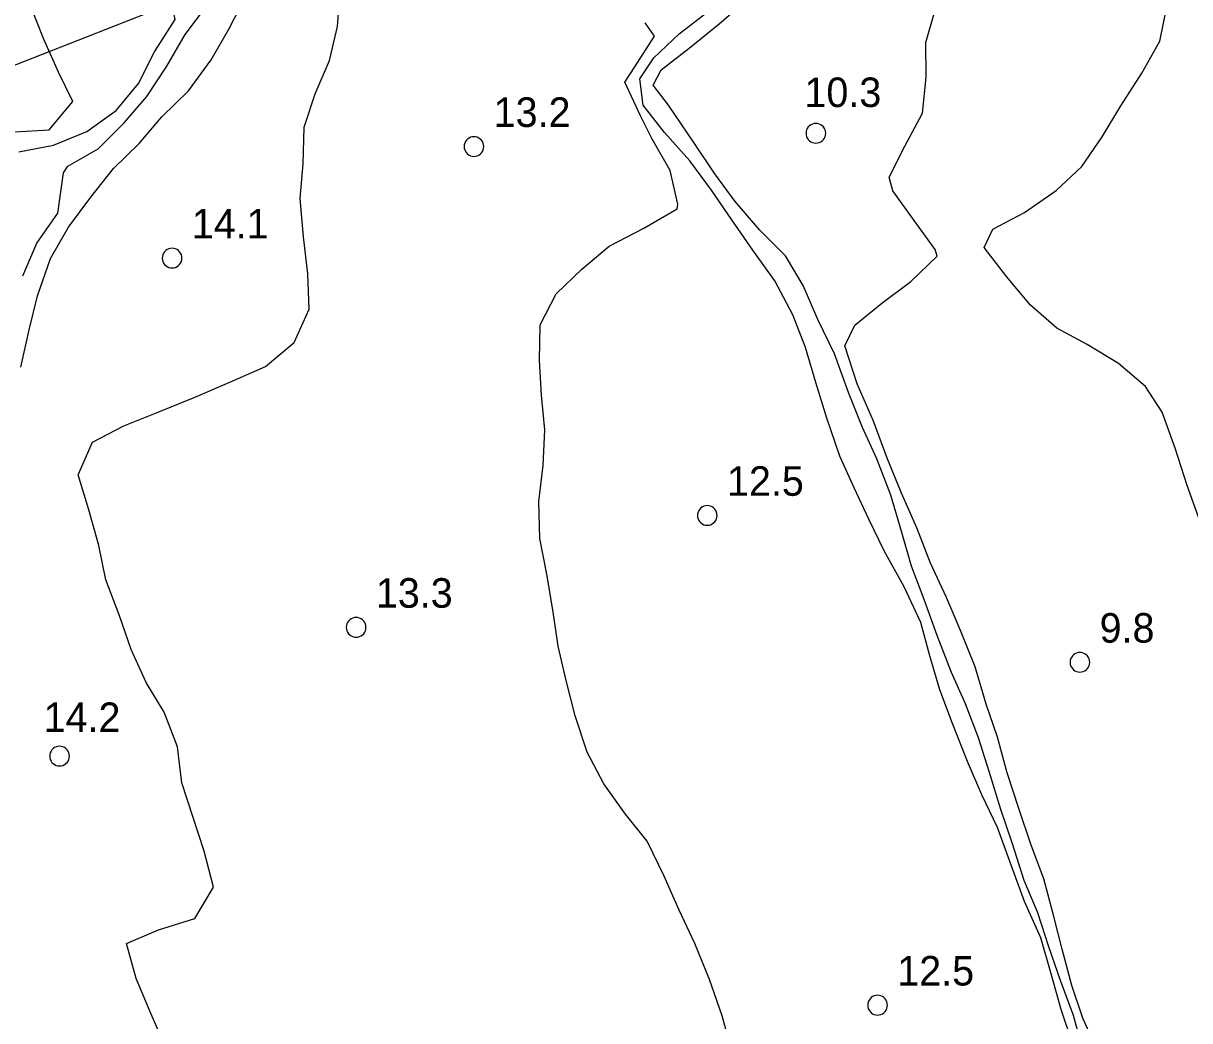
# Model space of a CAD drawing. Extents: x 699583 to 742872, y 945858 to 952018.
# Drawn here: x 714926.7 to 715045.2, y 947114 to 947215.3 of the extents above; entities that cross this region are included whole.
import ezdxf

# ---------------------------------------------------------------- set-up
doc = ezdxf.new("R2010")
doc.units = 0
for name, color, linetype in [('Default', 7, 'Continuous'), ('Level 16', 7, 'Continuous'), ('Level 17', 7, 'Continuous'), ('Level 18', 7, 'Continuous')]:
    doc.layers.add(name, color=color, linetype=linetype)

msp = doc.modelspace()

# ---------------------------------------------------------------- linework, layer by layer
at = {"layer": 'Default'}
msp.add_lwpolyline([(710895.63, 947364), (711488.48, 945857.95), (715516.908684, 947443.723344), (714924.058684, 948949.773344)], close=True, dxfattribs=at)
at = {"layer": 'Level 16'}
for points in [[(714929.473, 947191.407), (714931.283, 947194.597), (714933.573, 947197.647), (714935.863, 947200.527), (714938.473, 947203.087), (714940.783, 947205.787), (714943.473, 947208.437), (714945.803, 947211.577), (714947.583, 947214.697), (714949.263, 947218.027)], [(715013.943, 947186.877), (715016.893, 947189.077), (715019.563, 947191.627), (715019.353, 947192.317), (715017.233, 947195.267), (715015.043, 947198.267), (715014.683, 947199.657), (715016.263, 947202.817), (715018.073, 947206.157), (715018.443, 947209.807), (715018.413, 947213.337), (715019.393, 947216.777)], [(714926.453, 947180.377), (714927.293, 947184.147), (714928.143, 947187.597), (714929.473, 947191.407)], [(715035.963, 947110.717), (715034.373, 947114.217), (715033.233, 947117.547), (715032.253, 947121.237), (715031.393, 947124.697), (715030.413, 947128.387), (715029.103, 947131.797), (715027.863, 947135.517), (715026.683, 947139.167), (715025.693, 947142.767), (715024.543, 947146.137), (715023.413, 947149.917), (715021.943, 947153.627), (715020.503, 947156.947), (715018.893, 947160.457), (715017.483, 947164.037), (715015.933, 947167.547), (715014.463, 947171.107), (715013.093, 947174.887), (715011.413, 947178.667), (715010.183, 947182.527), (715011.193, 947184.637), (715013.943, 947186.877)]]:
    msp.add_lwpolyline(points, dxfattribs=at)
at = {"layer": 'Level 17'}
for points in [[(714926.253, 947202.237), (714929.783, 947202.907), (714933.153, 947204.287), (714936.143, 947206.437), (714938.393, 947209.187), (714940.043, 947212.407), (714942.143, 947215.687), (714941.733, 947217.787), (714939.223, 947220.587), (714939.653, 947222.087), (714942.263, 947224.517), (714944.773, 947227.137), (714947.293, 947229.737), (714949.773, 947232.657), (714951.393, 947235.987), (714953.793, 947238.817), (714957.093, 947240.267)], [(715046.263, 947164.747), (715044.973, 947168.337), (715043.743, 947172.137), (715042.413, 947175.787), (715040.743, 947178.387), (715037.973, 947180.727), (715034.803, 947182.667), (715031.703, 947184.327), (715029.053, 947186.647), (715026.593, 947189.587), (715024.323, 947192.527), (715025.223, 947194.367), (715028.423, 947196.057), (715031.633, 947198.307), (715034.263, 947200.747), (715036.313, 947203.767), (715038.223, 947206.917), (715040.343, 947210.217), (715042.183, 947213.477), (715042.913, 947217.137), (715043.463, 947220.737), (715044.903, 947223.987), (715046.833, 947227.297)], [(714926.663, 947189.647), (714928.063, 947192.947), (714930.193, 947195.997), (714930.773, 947200.087), (714931.213, 947200.777), (714934.293, 947202.527), (714936.963, 947205.187), (714939.243, 947207.867), (714941.283, 947210.927), (714943.163, 947214.167), (714945.333, 947217.077), (714943.863, 947220.187), (714944.413, 947221.067)], [(714955.223, 947204.737), (714956.353, 947208.137), (714957.823, 947211.527), (714958.623, 947214.977), (714958.883, 947218.607)], [(714925.833, 947204.257), (714929.333, 947204.457), (714931.743, 947207.347), (714930.273, 947210.327), (714928.763, 947213.747), (714927.463, 947217.007)], [(714997.413, 947215.237), (715000.153, 947217.617)], [(715000.823, 947192.247), (714998.683, 947195.327), (714996.623, 947198.347), (714994.423, 947201.307), (714991.843, 947204.187), (714989.693, 947206.977), (714989.343, 947209.647), (714990.763, 947211.787), (714993.353, 947214.217), (714996.143, 947216.387)], [(714979.223, 947184.667), (714980.853, 947187.827), (714983.463, 947190.317), (714986.243, 947192.647), (714989.753, 947194.477), (714993.153, 947196.447), (714993.223, 947196.917), (714992.413, 947200.327), (714990.563, 947203.587), (714989.403, 947205.897), (714987.833, 947209.317), (714988.843, 947210.857), (714990.823, 947213.997), (714989.903, 947215.357)], [(715034.383, 947110.897), (715033.423, 947114.497), (715032.093, 947118.047), (715030.893, 947121.477), (715029.793, 947124.927), (715028.413, 947128.227), (715027.163, 947132.037), (715026.033, 947135.417), (715024.833, 947139.277), (715023.763, 947142.707), (715022.423, 947146.147), (715021.003, 947149.357), (715019.563, 947153.097), (715018.253, 947156.747), (715016.963, 947160.157), (715015.983, 947163.557), (715014.863, 947167.347), (715013.433, 947171.037), (715011.963, 947174.237), (715010.563, 947177.797), (715009.133, 947181.727), (715007.443, 947185.207), (715005.933, 947188.647), (715004.153, 947191.667), (715001.553, 947194.267), (714999.033, 947197.187), (714996.963, 947199.987), (714994.843, 947203.177), (714992.273, 947206.967), (714990.703, 947208.997), (714991.503, 947210.557), (714994.343, 947212.767), (714997.413, 947215.237)], [(714941.223, 947111.157), (714939.683, 947114.637), (714938.163, 947118.247), (714937.193, 947121.817), (714940.433, 947123.207), (714944.133, 947124.347), (714946.013, 947127.537), (714945.073, 947131.207), (714943.943, 947134.717), (714942.793, 947138.147), (714942.353, 947141.787), (714941.023, 947145.327), (714939.193, 947148.337), (714937.663, 947151.687), (714936.433, 947155.187), (714935.093, 947158.757), (714934.373, 947162.237), (714933.343, 947165.867), (714932.273, 947169.417), (714933.723, 947172.757), (714936.923, 947174.407), (714940.463, 947175.837), (714944.063, 947177.267), (714947.693, 947178.847), (714951.293, 947180.417), (714954.233, 947182.877), (714955.733, 947186.267), (714955.613, 947189.847), (714955.173, 947193.607), (714954.833, 947197.487), (714955.133, 947201.017), (714955.223, 947204.737)], [(715033.413, 947111.387), (715032.153, 947115.107), (715031.133, 947118.717), (715030.103, 947122.397), (715028.443, 947126.077), (715027.033, 947129.877), (715025.673, 947133.587), (715024.093, 947136.927), (715022.643, 947140.307), (715021.103, 947144.147), (715019.813, 947147.597), (715018.813, 947151.047), (715017.903, 947154.437), (715016.203, 947158.057), (715014.213, 947161.627), (715012.623, 947164.917), (715011.123, 947168.117), (715009.673, 947171.307), (715008.363, 947175.187), (715007.223, 947178.797), (715006.173, 947182.347), (715004.883, 947185.687), (715003.053, 947189.127), (715000.823, 947192.247)], [(714998.663, 947111.027), (714997.703, 947114.477), (714996.413, 947118.157), (714994.923, 947121.817), (714993.333, 947125.197), (714991.833, 947128.667), (714990.103, 947132.217), (714987.893, 947134.947), (714985.673, 947138.047), (714983.993, 947141.267), (714982.763, 947144.957), (714981.853, 947148.527), (714981.053, 947152.027), (714980.503, 947155.727), (714979.913, 947159.347), (714979.183, 947162.967), (714979.093, 947166.727), (714979.533, 947170.357), (714979.693, 947173.997), (714979.343, 947177.507), (714979.143, 947181.067), (714979.223, 947184.667)]]:
    msp.add_lwpolyline(points, dxfattribs=at)
at = {"layer": 'Level 18'}
for points in [[(715007.230892, 947205.120346), (715007.057292, 947205.105146), (715006.888892, 947205.059946), (715006.730892, 947204.986346), (715006.588092, 947204.886346), (715006.464892, 947204.763146), (715006.364892, 947204.620346), (715006.291292, 947204.462346), (715006.246092, 947204.293946), (715006.230892, 947204.120346), (715006.246092, 947203.946746), (715006.291292, 947203.778346), (715006.364892, 947203.620346), (715006.464892, 947203.477546), (715006.588092, 947203.354346), (715006.730892, 947203.254346), (715006.888892, 947203.180746), (715007.057292, 947203.135546), (715007.230892, 947203.120346), (715007.404492, 947203.135546), (715007.572892, 947203.180746), (715007.730892, 947203.254346), (715007.873692, 947203.354346), (715007.996892, 947203.477546), (715008.096892, 947203.620346), (715008.170492, 947203.778346), (715008.215692, 947203.946746), (715008.230892, 947204.120346), (715008.215692, 947204.293946), (715008.170492, 947204.462346), (715008.096892, 947204.620346), (715007.996892, 947204.763146), (715007.873692, 947204.886346), (715007.730892, 947204.986346), (715007.572892, 947205.059946), (715007.404492, 947205.105146), (715007.230892, 947205.120346), (715007.230892, 947205.120346)], [(714972.490892, 947203.770346), (714972.317292, 947203.755146), (714972.148892, 947203.709946), (714971.990892, 947203.636346), (714971.848092, 947203.536346), (714971.724892, 947203.413146), (714971.624892, 947203.270346), (714971.551292, 947203.112346), (714971.506092, 947202.943946), (714971.490892, 947202.770346), (714971.506092, 947202.596746), (714971.551292, 947202.428346), (714971.624892, 947202.270346), (714971.724892, 947202.127546), (714971.848092, 947202.004346), (714971.990892, 947201.904346), (714972.148892, 947201.830746), (714972.317292, 947201.785546), (714972.490892, 947201.770346), (714972.664492, 947201.785546), (714972.832892, 947201.830746), (714972.990892, 947201.904346), (714973.133692, 947202.004346), (714973.256892, 947202.127546), (714973.356892, 947202.270346), (714973.430492, 947202.428346), (714973.475692, 947202.596746), (714973.490892, 947202.770346), (714973.475692, 947202.943946), (714973.430492, 947203.112346), (714973.356892, 947203.270346), (714973.256892, 947203.413146), (714973.133692, 947203.536346), (714972.990892, 947203.636346), (714972.832892, 947203.709946), (714972.664492, 947203.755146), (714972.490892, 947203.770346), (714972.490892, 947203.770346)], [(714941.820892, 947192.440346), (714941.647292, 947192.425146), (714941.478892, 947192.379946), (714941.320892, 947192.306346), (714941.178092, 947192.206346), (714941.054892, 947192.083146), (714940.954892, 947191.940346), (714940.881292, 947191.782346), (714940.836092, 947191.613946), (714940.820892, 947191.440346), (714940.836092, 947191.266746), (714940.881292, 947191.098346), (714940.954892, 947190.940346), (714941.054892, 947190.797546), (714941.178092, 947190.674346), (714941.320892, 947190.574346), (714941.478892, 947190.500746), (714941.647292, 947190.455546), (714941.820892, 947190.440346), (714941.994492, 947190.455546), (714942.162892, 947190.500746), (714942.320892, 947190.574346), (714942.463692, 947190.674346), (714942.586892, 947190.797546), (714942.686892, 947190.940346), (714942.760492, 947191.098346), (714942.805692, 947191.266746), (714942.820892, 947191.440346), (714942.805692, 947191.613946), (714942.760492, 947191.782346), (714942.686892, 947191.940346), (714942.586892, 947192.083146), (714942.463692, 947192.206346), (714942.320892, 947192.306346), (714942.162892, 947192.379946), (714941.994492, 947192.425146), (714941.820892, 947192.440346), (714941.820892, 947192.440346)], [(714996.200892, 947166.300346), (714996.027292, 947166.285146), (714995.858892, 947166.239946), (714995.700892, 947166.166346), (714995.558092, 947166.066346), (714995.434892, 947165.943146), (714995.334892, 947165.800346), (714995.261292, 947165.642346), (714995.216092, 947165.473946), (714995.200892, 947165.300346), (714995.216092, 947165.126746), (714995.261292, 947164.958346), (714995.334892, 947164.800346), (714995.434892, 947164.657546), (714995.558092, 947164.534346), (714995.700892, 947164.434346), (714995.858892, 947164.360746), (714996.027292, 947164.315546), (714996.200892, 947164.300346), (714996.374492, 947164.315546), (714996.542892, 947164.360746), (714996.700892, 947164.434346), (714996.843692, 947164.534346), (714996.966892, 947164.657546), (714997.066892, 947164.800346), (714997.140492, 947164.958346), (714997.185692, 947165.126746), (714997.200892, 947165.300346), (714997.185692, 947165.473946), (714997.140492, 947165.642346), (714997.066892, 947165.800346), (714996.966892, 947165.943146), (714996.843692, 947166.066346), (714996.700892, 947166.166346), (714996.542892, 947166.239946), (714996.374492, 947166.285146), (714996.200892, 947166.300346), (714996.200892, 947166.300346)], [(714960.520892, 947154.930346), (714960.347292, 947154.915146), (714960.178892, 947154.869946), (714960.020892, 947154.796346), (714959.878092, 947154.696346), (714959.754892, 947154.573146), (714959.654892, 947154.430346), (714959.581292, 947154.272346), (714959.536092, 947154.103946), (714959.520892, 947153.930346), (714959.536092, 947153.756746), (714959.581292, 947153.588346), (714959.654892, 947153.430346), (714959.754892, 947153.287546), (714959.878092, 947153.164346), (714960.020892, 947153.064346), (714960.178892, 947152.990746), (714960.347292, 947152.945546), (714960.520892, 947152.930346), (714960.694492, 947152.945546), (714960.862892, 947152.990746), (714961.020892, 947153.064346), (714961.163692, 947153.164346), (714961.286892, 947153.287546), (714961.386892, 947153.430346), (714961.460492, 947153.588346), (714961.505692, 947153.756746), (714961.520892, 947153.930346), (714961.505692, 947154.103946), (714961.460492, 947154.272346), (714961.386892, 947154.430346), (714961.286892, 947154.573146), (714961.163692, 947154.696346), (714961.020892, 947154.796346), (714960.862892, 947154.869946), (714960.694492, 947154.915146), (714960.520892, 947154.930346), (714960.520892, 947154.930346)], [(715034.060892, 947151.380346), (715033.887292, 947151.365146), (715033.718892, 947151.319946), (715033.560892, 947151.246346), (715033.418092, 947151.146346), (715033.294892, 947151.023146), (715033.194892, 947150.880346), (715033.121292, 947150.722346), (715033.076092, 947150.553946), (715033.060892, 947150.380346), (715033.076092, 947150.206746), (715033.121292, 947150.038346), (715033.194892, 947149.880346), (715033.294892, 947149.737546), (715033.418092, 947149.614346), (715033.560892, 947149.514346), (715033.718892, 947149.440746), (715033.887292, 947149.395546), (715034.060892, 947149.380346), (715034.234492, 947149.395546), (715034.402892, 947149.440746), (715034.560892, 947149.514346), (715034.703692, 947149.614346), (715034.826892, 947149.737546), (715034.926892, 947149.880346), (715035.000492, 947150.038346), (715035.045692, 947150.206746), (715035.060892, 947150.380346), (715035.045692, 947150.553946), (715035.000492, 947150.722346), (715034.926892, 947150.880346), (715034.826892, 947151.023146), (715034.703692, 947151.146346), (715034.560892, 947151.246346), (715034.402892, 947151.319946), (715034.234492, 947151.365146), (715034.060892, 947151.380346), (715034.060892, 947151.380346)], [(714930.380892, 947141.850346), (714930.207292, 947141.835146), (714930.038892, 947141.789946), (714929.880892, 947141.716346), (714929.738092, 947141.616346), (714929.614892, 947141.493146), (714929.514892, 947141.350346), (714929.441292, 947141.192346), (714929.396092, 947141.023946), (714929.380892, 947140.850346), (714929.396092, 947140.676746), (714929.441292, 947140.508346), (714929.514892, 947140.350346), (714929.614892, 947140.207546), (714929.738092, 947140.084346), (714929.880892, 947139.984346), (714930.038892, 947139.910746), (714930.207292, 947139.865546), (714930.380892, 947139.850346), (714930.554492, 947139.865546), (714930.722892, 947139.910746), (714930.880892, 947139.984346), (714931.023692, 947140.084346), (714931.146892, 947140.207546), (714931.246892, 947140.350346), (714931.320492, 947140.508346), (714931.365692, 947140.676746), (714931.380892, 947140.850346), (714931.365692, 947141.023946), (714931.320492, 947141.192346), (714931.246892, 947141.350346), (714931.146892, 947141.493146), (714931.023692, 947141.616346), (714930.880892, 947141.716346), (714930.722892, 947141.789946), (714930.554492, 947141.835146), (714930.380892, 947141.850346), (714930.380892, 947141.850346)], [(715013.500892, 947116.550346), (715013.327292, 947116.535146), (715013.158892, 947116.489946), (715013.000892, 947116.416346), (715012.858092, 947116.316346), (715012.734892, 947116.193146), (715012.634892, 947116.050346), (715012.561292, 947115.892346), (715012.516092, 947115.723946), (715012.500892, 947115.550346), (715012.516092, 947115.376746), (715012.561292, 947115.208346), (715012.634892, 947115.050346), (715012.734892, 947114.907546), (715012.858092, 947114.784346), (715013.000892, 947114.684346), (715013.158892, 947114.610746), (715013.327292, 947114.565546), (715013.500892, 947114.550346), (715013.674492, 947114.565546), (715013.842892, 947114.610746), (715014.000892, 947114.684346), (715014.143692, 947114.784346), (715014.266892, 947114.907546), (715014.366892, 947115.050346), (715014.440492, 947115.208346), (715014.485692, 947115.376746), (715014.500892, 947115.550346), (715014.485692, 947115.723946), (715014.440492, 947115.892346), (715014.366892, 947116.050346), (715014.266892, 947116.193146), (715014.143692, 947116.316346), (715014.000892, 947116.416346), (715013.842892, 947116.489946), (715013.674492, 947116.535146), (715013.500892, 947116.550346), (715013.500892, 947116.550346)]]:
    msp.add_lwpolyline(points, dxfattribs=at)

# ---------------------------------------------------------------- texts
for s, p in [('10.3', (715006.073, 947206.787)), ('13.2', (714974.493, 947204.767)), ('14.1', (714943.823, 947193.437)), ('12.5', (714998.203, 947167.297)), ('13.3', (714962.523, 947155.927)), ('9.8', (715036.063, 947152.377)), ('14.2', (714928.763, 947143.297)), ('12.5', (715015.503, 947117.547))]:
    msp.add_text(s, height=3, dxfattribs=at).set_placement(p)

doc.saveas('drawing.dxf')
